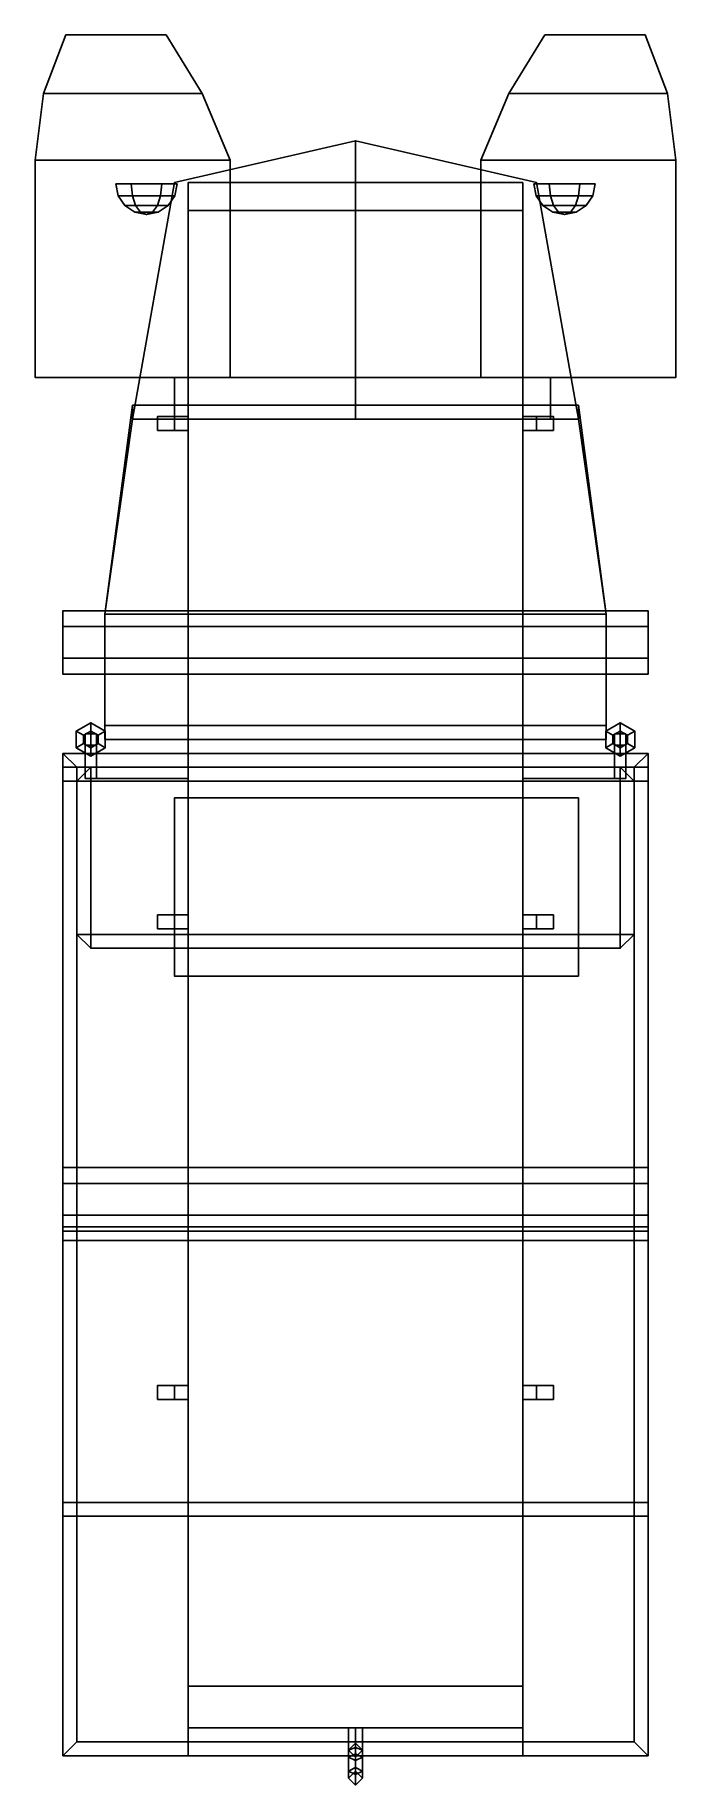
# Model space of a CAD drawing. Extents: x -1.15 to 1.15, y -3.31 to 2.97.
import ezdxf

# ---------------------------------------------------------------- set-up
doc = ezdxf.new("R2010")
doc.units = 0
doc.layers.get('0').update_dxf_attribs({"linetype": 'CONTINUOUS'})
for name, color, linetype in [('BOARD1', 1, 'CONTINUOUS'), ('FUEL_TANK', 2, 'CONTINUOUS'), ('HEADLIGHT', 2, 'CONTINUOUS')]:
    doc.layers.add(name, color=color, linetype=linetype)

msp = doc.modelspace()

# ---------------------------------------------------------------- linework, layer by layer
for points in [[(-0.68, 2.97, 0.92), (-0.55, 2.76, 1.11), (-1.12, 2.76, 1.11), (-1.04, 2.97, 0.92)], [(-1.04, 2.97, 0.92), (-1.12, 2.76, 1.11), (-0.55, 2.76, 1.11), (-0.68, 2.97, 0.92)], [(1.04, 2.97, 0.92), (1.12, 2.76, 1.11), (0.55, 2.76, 1.11), (0.68, 2.97, 0.92)], [(0.68, 2.97, 0.92), (0.55, 2.76, 1.11), (1.12, 2.76, 1.11), (1.04, 2.97, 0.92)], [(-1.12, 2.76, 1.11), (-1.15, 2.52, 1.15), (-0.45, 2.52, 1.15), (-0.55, 2.76, 1.11)], [(-0.55, 2.76, 1.11), (-0.45, 2.52, 1.15), (-1.15, 2.52, 1.15), (-1.12, 2.76, 1.11)], [(0.55, 2.76, 1.11), (0.45, 2.52, 1.15), (1.15, 2.52, 1.15), (1.12, 2.76, 1.11)], [(1.12, 2.76, 1.11), (1.15, 2.52, 1.15), (0.45, 2.52, 1.15), (0.55, 2.76, 1.11)], [(0, 2.59, 1.08), (0, 1.59, 1.08), (-0.8, 1.59, 1.08), (-0.65, 2.44, 1.08)], [(-0.8, 1.59, 1.98), (0, 1.59, 1.98), (0, 2.59, 1.93), (-0.65, 2.44, 1.93)], [(-0.65, 2.44, 1.93), (0, 2.59, 1.93), (0, 2.59, 1.08), (-0.65, 2.44, 1.08)], [(0, 1.59, 1.98), (0.8, 1.59, 1.98), (0.65, 2.44, 1.93), (0, 2.59, 1.93)], [(0, 2.59, 1.93), (0.65, 2.44, 1.93), (0.65, 2.44, 1.08), (0, 2.59, 1.08)], [(0.65, 2.44, 1.08), (0.8, 1.59, 1.08), (0, 1.59, 1.08), (0, 2.59, 1.08)], [(-1.15, 2.52, 1.15), (-1.15, 1.74, 1.15), (-0.45, 1.74, 1.15), (-0.45, 2.52, 1.15)], [(-0.45, 2.52, 1.15), (-0.45, 1.74, 1.15), (-1.15, 1.74, 1.15), (-1.15, 2.52, 1.15)], [(0.45, 2.52, 1.15), (0.45, 1.74, 1.15), (1.15, 1.74, 1.15), (1.15, 2.52, 1.15)], [(1.15, 2.52, 1.15), (1.15, 1.74, 1.15), (0.45, 1.74, 1.15), (0.45, 2.52, 1.15)], [(-0.65, 2.44, 1.08), (-0.8, 1.59, 1.08), (-0.8, 1.59, 1.98), (-0.65, 2.44, 1.93)], [(-0.6, 2.34, 0.38), (-0.6, -2.96, 0.38), (-0.6, -3.11, 0.58), (-0.6, 2.44, 0.58)], [(0.6, 2.44, 0.58), (0.6, 2.34, 0.38), (-0.6, 2.34, 0.38), (-0.6, 2.44, 0.58)], [(0.6, 2.44, 1.08), (0.6, 2.44, 0.58), (-0.6, 2.44, 0.58), (-0.6, 2.44, 1.08)], [(-0.6, 2.44, 0.58), (-0.6, -3.11, 0.58), (-0.6, -3.11, 1.08), (-0.6, 2.44, 1.08)], [(0.6, -3.11, 0.58), (0.6, -2.96, 0.38), (0.6, 2.34, 0.38), (0.6, 2.44, 0.58)], [(0.6, -3.11, 1.08), (0.6, -3.11, 0.58), (0.6, 2.44, 0.58), (0.6, 2.44, 1.08)], [(0.65, 2.44, 1.93), (0.8, 1.59, 1.98), (0.8, 1.59, 1.08), (0.65, 2.44, 1.08)], [(0.6, 2.34, 0.38), (0.6, -2.96, 0.38), (-0.6, -2.96, 0.38), (-0.6, 2.34, 0.38)], [(0.7, 1.74, 2.48), (0.7, 1.59, 2.48), (-0.65, 1.59, 2.48), (-0.65, 1.74, 2.48)], [(-0.65, 1.64, 2.58), (0.7, 1.64, 2.58), (0.7, 1.74, 2.48), (-0.65, 1.74, 2.48)], [(-0.65, 1.74, 2.48), (-0.65, 1.59, 2.48), (-0.65, 1.59, 2.58), (-0.65, 1.64, 2.58)], [(0.7, 1.64, 2.58), (0.7, 1.59, 2.58), (0.7, 1.59, 2.48), (0.7, 1.74, 2.48)], [(-0.8, 1.64, 2.58), (-0.9, 0.89, 2.58), (-0.9, 0.89, 2.73), (-0.8, 1.59, 2.68)], [(-0.8, 1.59, 2.68), (0.8, 1.59, 2.68), (0.8, 1.64, 2.58), (-0.8, 1.64, 2.58)], [(0.8, 1.59, 2.68), (0.9, 0.89, 2.73), (0.9, 0.89, 2.58), (0.8, 1.64, 2.58)], [(0.8, 1.59, 1.08), (0.9, 0.89, 1.08), (-0.9, 0.89, 1.08), (-0.8, 1.59, 1.08)], [(-0.8, 1.59, 1.08), (-0.9, 0.89, 1.08), (-0.9, 0.89, 2.58), (-0.8, 1.59, 2.58)], [(-0.9, 0.89, 2.73), (0.9, 0.89, 2.73), (0.8, 1.59, 2.68), (-0.8, 1.59, 2.68)], [(-0.8, 1.59, 2.58), (0.8, 1.59, 2.58), (0.8, 1.59, 1.08), (-0.8, 1.59, 1.08)], [(-0.6, 1.6, 0.77), (-0.6, 1.6, 0.5), (-0.65, 1.6, 0.5), (-0.71, 1.6, 0.77)], [(-0.71, 1.6, 0.77), (-0.65, 1.6, 0.5), (-0.65, 1.55, 0.5), (-0.71, 1.55, 0.77)], [(-0.65, 1.55, 0.5), (-0.65, 1.6, 0.5), (-0.6, 1.6, 0.5), (-0.6, 1.55, 0.5)], [(0.71, 1.6, 0.77), (0.65, 1.6, 0.5), (0.6, 1.6, 0.5), (0.6, 1.6, 0.77)], [(0.65, 1.6, 0.5), (0.65, 1.55, 0.5), (0.6, 1.55, 0.5), (0.6, 1.6, 0.5)], [(0.71, 1.55, 0.77), (0.65, 1.55, 0.5), (0.65, 1.6, 0.5), (0.71, 1.6, 0.77)], [(0.8, 1.59, 2.58), (0.9, 0.89, 2.58), (0.9, 0.89, 1.08), (0.8, 1.59, 1.08)], [(-0.71, 1.55, 0.77), (-0.65, 1.55, 0.5), (-0.6, 1.55, 0.5), (-0.6, 1.55, 0.77)], [(0.6, 1.55, 0.77), (0.6, 1.55, 0.5), (0.65, 1.55, 0.5), (0.71, 1.55, 0.77)], [(-1.05, 0.7314, 0.9741), (-1.05, 0.8454, 0.9741), (-1.05, 0.9024, 0.8754), (-1.05, 0.6744, 0.8754)], [(1.05, 0.8454, 0.9741), (1.05, 0.9024, 0.8754), (-1.05, 0.9024, 0.8754), (-1.05, 0.8454, 0.9741)], [(1.05, 0.9024, 0.8754), (1.05, 0.8454, 0.7766), (-1.05, 0.8454, 0.7766), (-1.05, 0.9024, 0.8754)], [(-1.05, 0.6744, 0.8754), (-1.05, 0.9024, 0.8754), (-1.05, 0.8454, 0.7766), (-1.05, 0.7314, 0.7766)], [(-0.9, 0.89, 1.08), (-0.9, 0.44, 1.08), (-0.9, 0.44, 2.58), (-0.9, 0.89, 2.58)], [(0.9, 0.89, 1.08), (0.9, 0.44, 1.08), (-0.9, 0.44, 1.08), (-0.9, 0.89, 1.08)], [(-0.9, 0.89, 2.58), (-0.9, 0.44, 2.58), (-0.9, 0.49, 2.68), (-0.9, 0.89, 2.73)], [(-0.9, 0.49, 2.68), (0.9, 0.49, 2.68), (0.9, 0.89, 2.73), (-0.9, 0.89, 2.73)], [(0.9, 0.89, 2.58), (0.9, 0.44, 2.58), (0.9, 0.44, 1.08), (0.9, 0.89, 1.08)], [(0.9, 0.89, 2.73), (0.9, 0.49, 2.68), (0.9, 0.44, 2.58), (0.9, 0.89, 2.58)], [(1.05, 0.6744, 0.8754), (1.05, 0.9024, 0.8754), (1.05, 0.8454, 0.9741), (1.05, 0.7314, 0.9741)], [(1.05, 0.7314, 0.7766), (1.05, 0.8454, 0.7766), (1.05, 0.9024, 0.8754), (1.05, 0.6744, 0.8754)], [(1.05, 0.8454, 0.7766), (1.05, 0.7314, 0.7766), (-1.05, 0.7314, 0.7766), (-1.05, 0.8454, 0.7766)], [(1.05, 0.7314, 0.9741), (1.05, 0.8454, 0.9741), (-1.05, 0.8454, 0.9741), (-1.05, 0.7314, 0.9741)], [(1.05, 0.6744, 0.8754), (1.05, 0.7314, 0.9741), (-1.05, 0.7314, 0.9741), (-1.05, 0.6744, 0.8754)], [(1.05, 0.7314, 0.7766), (1.05, 0.6744, 0.8754), (-1.05, 0.6744, 0.8754), (-1.05, 0.7314, 0.7766)], [(-0.95, 0.5, 1.69), (-1.002, 0.47, 1.69), (-0.976, 0.455, 1.74), (-0.95, 0.47, 1.74)], [(-1.002, 0.47, 1.69), (-0.95, 0.5, 1.69), (-0.95, 0.5, 1.33), (-1.002, 0.47, 1.33)], [(-0.95, 0.47, 1.31), (-0.976, 0.455, 1.31), (-1.002, 0.47, 1.33), (-0.95, 0.5, 1.33)], [(-1.002, 0.47, 1.69), (-1.002, 0.41, 1.69), (-0.976, 0.425, 1.74), (-0.976, 0.455, 1.74)], [(-1.002, 0.41, 1.69), (-1.002, 0.47, 1.69), (-1.002, 0.47, 1.33), (-1.002, 0.41, 1.33)], [(-0.976, 0.455, 1.31), (-0.976, 0.425, 1.31), (-1.002, 0.41, 1.33), (-1.002, 0.47, 1.33)], [(-0.976, 0.455, 1.74), (-0.976, 0.425, 1.74), (-0.95, 0.41, 1.74), (-0.95, 0.47, 1.74)], [(-0.976, 0.455, 1.74), (-0.976, 0.425, 1.74), (-0.95, 0.41, 1.74), (-0.95, 0.47, 1.74)], [(-0.93, 0.46, 1.31), (-0.93, 0.46, 1.17), (-0.97, 0.46, 1.17), (-0.97, 0.46, 1.31)], [(-0.97, 0.46, 1.17), (-0.97, 0.42, 1.19), (-0.97, 0.42, 1.31), (-0.97, 0.46, 1.31)], [(-0.97, 0.3, 1.11), (-0.97, 0.3, 1.14), (-0.97, 0.42, 1.19), (-0.97, 0.46, 1.17)], [(-0.93, 0.46, 1.17), (-0.93, 0.3, 1.11), (-0.97, 0.3, 1.11), (-0.97, 0.46, 1.17)], [(-0.898, 0.47, 1.69), (-0.95, 0.5, 1.69), (-0.95, 0.47, 1.74), (-0.924, 0.455, 1.74)], [(-0.95, 0.5, 1.69), (-0.898, 0.47, 1.69), (-0.898, 0.47, 1.33), (-0.95, 0.5, 1.33)], [(-0.924, 0.455, 1.31), (-0.95, 0.47, 1.31), (-0.95, 0.5, 1.33), (-0.898, 0.47, 1.33)], [(-0.95, 0.47, 1.74), (-0.95, 0.41, 1.74), (-0.924, 0.425, 1.74), (-0.924, 0.455, 1.74)], [(-0.95, 0.47, 1.74), (-0.95, 0.41, 1.74), (-0.924, 0.425, 1.74), (-0.924, 0.455, 1.74)], [(-0.93, 0.42, 1.31), (-0.93, 0.42, 1.19), (-0.93, 0.46, 1.17), (-0.93, 0.46, 1.31)], [(-0.93, 0.42, 1.19), (-0.93, 0.3, 1.14), (-0.93, 0.3, 1.11), (-0.93, 0.46, 1.17)], [(-0.898, 0.41, 1.69), (-0.898, 0.47, 1.69), (-0.924, 0.455, 1.74), (-0.924, 0.425, 1.74)], [(-0.924, 0.425, 1.31), (-0.924, 0.455, 1.31), (-0.898, 0.47, 1.33), (-0.898, 0.41, 1.33)], [(-0.9, 0.44, 2.58), (0.9, 0.44, 2.58), (0.9, 0.49, 2.68), (-0.9, 0.49, 2.68)], [(-0.9, 0.44, 1.08), (0.9, 0.44, 1.08), (0.9, 0.44, 2.58), (-0.9, 0.44, 2.58)], [(-0.898, 0.47, 1.69), (-0.898, 0.41, 1.69), (-0.898, 0.41, 1.33), (-0.898, 0.47, 1.33)], [(-0.6, 0.44, 1.08), (-0.6, -3.11, 1.08), (-0.6, -3.21, 1.28), (-0.6, 0.44, 1.28)], [(0.6, 0.44, 1.28), (0.6, 0.44, 1.08), (-0.6, 0.44, 1.08), (-0.6, 0.44, 1.28)], [(0.6, -3.21, 1.28), (0.6, -3.11, 1.08), (0.6, 0.44, 1.08), (0.6, 0.44, 1.28)], [(0.898, 0.47, 1.69), (0.95, 0.5, 1.69), (0.95, 0.5, 1.33), (0.898, 0.47, 1.33)], [(0.95, 0.5, 1.69), (0.898, 0.47, 1.69), (0.924, 0.455, 1.74), (0.95, 0.47, 1.74)], [(0.95, 0.47, 1.31), (0.924, 0.455, 1.31), (0.898, 0.47, 1.33), (0.95, 0.5, 1.33)], [(0.898, 0.41, 1.69), (0.898, 0.47, 1.69), (0.898, 0.47, 1.33), (0.898, 0.41, 1.33)], [(0.898, 0.47, 1.69), (0.898, 0.41, 1.69), (0.924, 0.425, 1.74), (0.924, 0.455, 1.74)], [(0.924, 0.455, 1.31), (0.924, 0.425, 1.31), (0.898, 0.41, 1.33), (0.898, 0.47, 1.33)], [(0.924, 0.455, 1.74), (0.924, 0.425, 1.74), (0.95, 0.41, 1.74), (0.95, 0.47, 1.74)], [(0.924, 0.455, 1.74), (0.924, 0.425, 1.74), (0.95, 0.41, 1.74), (0.95, 0.47, 1.74)], [(0.97, 0.46, 1.31), (0.97, 0.46, 1.17), (0.93, 0.46, 1.17), (0.93, 0.46, 1.31)], [(0.93, 0.46, 1.17), (0.93, 0.42, 1.19), (0.93, 0.42, 1.31), (0.93, 0.46, 1.31)], [(0.97, 0.46, 1.17), (0.97, 0.3, 1.11), (0.93, 0.3, 1.11), (0.93, 0.46, 1.17)], [(0.93, 0.3, 1.11), (0.93, 0.3, 1.14), (0.93, 0.42, 1.19), (0.93, 0.46, 1.17)], [(0.95, 0.5, 1.69), (1.002, 0.47, 1.69), (1.002, 0.47, 1.33), (0.95, 0.5, 1.33)], [(1.002, 0.47, 1.69), (0.95, 0.5, 1.69), (0.95, 0.47, 1.74), (0.976, 0.455, 1.74)], [(0.976, 0.455, 1.31), (0.95, 0.47, 1.31), (0.95, 0.5, 1.33), (1.002, 0.47, 1.33)], [(0.95, 0.47, 1.74), (0.95, 0.41, 1.74), (0.976, 0.425, 1.74), (0.976, 0.455, 1.74)], [(0.95, 0.47, 1.74), (0.95, 0.41, 1.74), (0.976, 0.425, 1.74), (0.976, 0.455, 1.74)], [(0.97, 0.42, 1.31), (0.97, 0.42, 1.19), (0.97, 0.46, 1.17), (0.97, 0.46, 1.31)], [(0.97, 0.42, 1.19), (0.97, 0.3, 1.14), (0.97, 0.3, 1.11), (0.97, 0.46, 1.17)], [(1.002, 0.41, 1.69), (1.002, 0.47, 1.69), (0.976, 0.455, 1.74), (0.976, 0.425, 1.74)], [(0.976, 0.425, 1.31), (0.976, 0.455, 1.31), (1.002, 0.47, 1.33), (1.002, 0.41, 1.33)], [(1.002, 0.47, 1.69), (1.002, 0.41, 1.69), (1.002, 0.41, 1.33), (1.002, 0.47, 1.33)], [(-1.05, 0.39, 1.28), (-1.05, -3.21, 1.28), (1.05, -3.21, 1.28), (1.05, 0.39, 1.28)], [(-1.05, -3.21, 1.28), (-1.05, 0.39, 1.28), (1.05, 0.39, 1.28), (1.05, -3.21, 1.28)], [(-1.002, 0.41, 1.69), (-0.95, 0.38, 1.69), (-0.95, 0.41, 1.74), (-0.976, 0.425, 1.74)], [(-0.976, 0.425, 1.31), (-0.95, 0.41, 1.31), (-0.95, 0.38, 1.33), (-1.002, 0.41, 1.33)], [(-0.95, 0.38, 1.69), (-1.002, 0.41, 1.69), (-1.002, 0.41, 1.33), (-0.95, 0.38, 1.33)], [(-0.97, 0.42, 1.31), (-0.97, 0.42, 1.19), (-0.93, 0.42, 1.19), (-0.93, 0.42, 1.31)], [(-0.97, 0.42, 1.19), (-0.97, 0.3, 1.14), (-0.93, 0.3, 1.14), (-0.93, 0.42, 1.19)], [(-0.95, 0.38, 1.69), (-0.898, 0.41, 1.69), (-0.924, 0.425, 1.74), (-0.95, 0.41, 1.74)], [(-0.95, 0.41, 1.31), (-0.924, 0.425, 1.31), (-0.898, 0.41, 1.33), (-0.95, 0.38, 1.33)], [(-0.898, 0.41, 1.69), (-0.95, 0.38, 1.69), (-0.95, 0.38, 1.33), (-0.898, 0.41, 1.33)], [(0.898, 0.41, 1.69), (0.95, 0.38, 1.69), (0.95, 0.41, 1.74), (0.924, 0.425, 1.74)], [(0.924, 0.425, 1.31), (0.95, 0.41, 1.31), (0.95, 0.38, 1.33), (0.898, 0.41, 1.33)], [(0.95, 0.38, 1.69), (0.898, 0.41, 1.69), (0.898, 0.41, 1.33), (0.95, 0.38, 1.33)], [(0.93, 0.42, 1.31), (0.93, 0.42, 1.19), (0.97, 0.42, 1.19), (0.97, 0.42, 1.31)], [(0.93, 0.42, 1.19), (0.93, 0.3, 1.14), (0.97, 0.3, 1.14), (0.97, 0.42, 1.19)], [(0.95, 0.38, 1.69), (1.002, 0.41, 1.69), (0.976, 0.425, 1.74), (0.95, 0.41, 1.74)], [(0.95, 0.41, 1.31), (0.976, 0.425, 1.31), (1.002, 0.41, 1.33), (0.95, 0.38, 1.33)], [(1.002, 0.41, 1.69), (0.95, 0.38, 1.69), (0.95, 0.38, 1.33), (1.002, 0.41, 1.33)], [(-0.6, 0.34, 1.08), (-0.6, 0.29, 1.08), (-1.05, 0.29, 1.28), (-1.05, 0.34, 1.28)], [(1.05, 0.34, 1.28), (0.6, 0.34, 1.08), (-0.6, 0.34, 1.08), (-1.05, 0.34, 1.28)], [(-0.97, 0.34, 1.125), (-0.97, 0.34, 1.155), (-0.6, 0.34, 1.155), (-0.6, 0.34, 1.125)], [(-0.6, 0.3, 1.11), (-0.97, 0.3, 1.11), (-0.97, 0.34, 1.125), (-0.6, 0.34, 1.125)], [(-0.6, 0.34, 1.155), (-0.93, 0.34, 1.155), (-0.93, 0.3, 1.14), (-0.6, 0.3, 1.14)], [(0.6, 0.34, 1.125), (0.6, 0.34, 1.155), (0.97, 0.34, 1.155), (0.97, 0.34, 1.125)], [(0.97, 0.3, 1.11), (0.6, 0.3, 1.11), (0.6, 0.34, 1.125), (0.97, 0.34, 1.125)], [(0.93, 0.34, 1.155), (0.6, 0.34, 1.155), (0.6, 0.3, 1.14), (0.93, 0.3, 1.14)], [(1.05, 0.29, 1.28), (0.6, 0.29, 1.08), (0.6, 0.34, 1.08), (1.05, 0.34, 1.28)], [(-1.05, 0.29, 1.28), (-0.6, 0.29, 1.08), (0.6, 0.29, 1.08), (1.05, 0.29, 1.28)], [(-0.6, 0.3, 1.14), (-0.97, 0.3, 1.14), (-0.97, 0.3, 1.11), (-0.6, 0.3, 1.11)], [(0.97, 0.3, 1.14), (0.6, 0.3, 1.14), (0.6, 0.3, 1.11), (0.97, 0.3, 1.11)], [(0.8, 0.23, 1.28), (0.8, 0.23, 1.08), (-0.65, 0.23, 1.08), (-0.65, 0.23, 1.28)], [(-0.65, 0.23, 1.08), (-0.65, -0.41, 1.08), (-0.65, -0.41, 1.28), (-0.65, 0.23, 1.28)], [(0.8, 0.23, 1.08), (0.8, -0.41, 1.08), (-0.65, -0.41, 1.08), (-0.65, 0.23, 1.08)], [(0.8, -0.41, 1.28), (0.8, -0.41, 1.08), (0.8, 0.23, 1.08), (0.8, 0.23, 1.28)], [(-0.71, -0.19, 0.77), (-0.65, -0.19, 0.5), (-0.65, -0.24, 0.5), (-0.71, -0.24, 0.77)], [(-0.6, -0.19, 0.77), (-0.6, -0.19, 0.5), (-0.65, -0.19, 0.5), (-0.71, -0.19, 0.77)], [(-0.71, -0.24, 0.77), (-0.65, -0.24, 0.5), (-0.6, -0.24, 0.5), (-0.6, -0.24, 0.77)], [(-0.65, -0.24, 0.5), (-0.65, -0.19, 0.5), (-0.6, -0.19, 0.5), (-0.6, -0.24, 0.5)], [(0.71, -0.19, 0.77), (0.65, -0.19, 0.5), (0.6, -0.19, 0.5), (0.6, -0.19, 0.77)], [(0.65, -0.19, 0.5), (0.65, -0.24, 0.5), (0.6, -0.24, 0.5), (0.6, -0.19, 0.5)], [(0.6, -0.24, 0.77), (0.6, -0.24, 0.5), (0.65, -0.24, 0.5), (0.71, -0.24, 0.77)], [(0.71, -0.24, 0.77), (0.65, -0.24, 0.5), (0.65, -0.19, 0.5), (0.71, -0.19, 0.77)], [(-0.65, -0.41, 1.28), (-0.65, -0.41, 1.08), (0.8, -0.41, 1.08), (0.8, -0.41, 1.28)], [(-1.05, -1.2686, 0.9741), (-1.05, -1.1546, 0.9741), (-1.05, -1.0976, 0.8754), (-1.05, -1.3256, 0.8754)], [(1.05, -1.1546, 0.9741), (1.05, -1.0976, 0.8754), (-1.05, -1.0976, 0.8754), (-1.05, -1.1546, 0.9741)], [(1.05, -1.0976, 0.8754), (1.05, -1.1546, 0.7766), (-1.05, -1.1546, 0.7766), (-1.05, -1.0976, 0.8754)], [(-1.05, -1.3256, 0.8754), (-1.05, -1.0976, 0.8754), (-1.05, -1.1546, 0.7766), (-1.05, -1.2686, 0.7766)], [(1.05, -1.3256, 0.8754), (1.05, -1.0976, 0.8754), (1.05, -1.1546, 0.9741), (1.05, -1.2686, 0.9741)], [(1.05, -1.2686, 0.7766), (1.05, -1.1546, 0.7766), (1.05, -1.0976, 0.8754), (1.05, -1.3256, 0.8754)], [(1.05, -1.1546, 0.7766), (1.05, -1.2686, 0.7766), (-1.05, -1.2686, 0.7766), (-1.05, -1.1546, 0.7766)], [(1.05, -1.2686, 0.9741), (1.05, -1.1546, 0.9741), (-1.05, -1.1546, 0.9741), (-1.05, -1.2686, 0.9741)], [(1.05, -1.3256, 0.8754), (1.05, -1.2686, 0.9741), (-1.05, -1.2686, 0.9741), (-1.05, -1.3256, 0.8754)], [(1.05, -1.2686, 0.7766), (1.05, -1.3256, 0.8754), (-1.05, -1.3256, 0.8754), (-1.05, -1.2686, 0.7766)], [(1.05, -1.31, 1.28), (0.6, -1.31, 1.08), (-0.6, -1.31, 1.08), (-1.05, -1.31, 1.28)], [(-0.6, -1.31, 1.08), (-0.6, -1.36, 1.08), (-1.05, -1.36, 1.28), (-1.05, -1.31, 1.28)], [(1.05, -1.36, 1.28), (0.6, -1.36, 1.08), (0.6, -1.31, 1.08), (1.05, -1.31, 1.28)], [(-1.05, -1.36, 1.28), (-0.6, -1.36, 1.08), (0.6, -1.36, 1.08), (1.05, -1.36, 1.28)], [(-0.6, -1.88, 0.77), (-0.6, -1.88, 0.5), (-0.65, -1.88, 0.5), (-0.71, -1.88, 0.77)], [(-0.71, -1.88, 0.77), (-0.65, -1.88, 0.5), (-0.65, -1.93, 0.5), (-0.71, -1.93, 0.77)], [(-0.65, -1.93, 0.5), (-0.65, -1.88, 0.5), (-0.6, -1.88, 0.5), (-0.6, -1.93, 0.5)], [(0.71, -1.88, 0.77), (0.65, -1.88, 0.5), (0.6, -1.88, 0.5), (0.6, -1.88, 0.77)], [(0.65, -1.88, 0.5), (0.65, -1.93, 0.5), (0.6, -1.93, 0.5), (0.6, -1.88, 0.5)], [(0.71, -1.93, 0.77), (0.65, -1.93, 0.5), (0.65, -1.88, 0.5), (0.71, -1.88, 0.77)], [(-0.71, -1.93, 0.77), (-0.65, -1.93, 0.5), (-0.6, -1.93, 0.5), (-0.6, -1.93, 0.77)], [(0.6, -1.93, 0.77), (0.6, -1.93, 0.5), (0.65, -1.93, 0.5), (0.71, -1.93, 0.77)], [(-0.6, -2.3, 1.08), (-0.6, -2.35, 1.08), (-1.05, -2.35, 1.28), (-1.05, -2.3, 1.28)], [(1.05, -2.3, 1.28), (0.6, -2.3, 1.08), (-0.6, -2.3, 1.08), (-1.05, -2.3, 1.28)], [(1.05, -2.35, 1.28), (0.6, -2.35, 1.08), (0.6, -2.3, 1.08), (1.05, -2.3, 1.28)], [(-1.05, -2.35, 1.28), (-0.6, -2.35, 1.08), (0.6, -2.35, 1.08), (1.05, -2.35, 1.28)], [(-0.6, -3.11, 0.58), (-0.6, -2.96, 0.38), (0.6, -2.96, 0.38), (0.6, -3.11, 0.58)], [(-0.6, -3.11, 1.08), (-0.6, -3.11, 0.58), (0.6, -3.11, 0.58), (0.6, -3.11, 1.08)], [(-0.6, -3.21, 1.28), (-0.6, -3.11, 1.08), (0.6, -3.11, 1.08), (0.6, -3.21, 1.28)], [(0, -3.11, 0.685), (-0.025, -3.11, 0.66), (-0.025, -3.19, 0.66), (0, -3.18, 0.685)], [(-0.025, -3.11, 0.66), (0, -3.11, 0.635), (0, -3.18, 0.635), (-0.025, -3.19, 0.66)], [(0.025, -3.11, 0.66), (0, -3.11, 0.685), (0, -3.18, 0.685), (0.025, -3.19, 0.66)], [(0, -3.11, 0.635), (0.025, -3.11, 0.66), (0.025, -3.19, 0.66), (0, -3.18, 0.635)], [(0, -3.2025, 0.595), (-0.025, -3.215, 0.6167), (-0.025, -3.19, 0.66), (0, -3.165, 0.66)], [(0, -3.165, 0.66), (-0.025, -3.19, 0.66), (-0.025, -3.215, 0.7033), (0, -3.2025, 0.725)], [(-0.025, -3.215, 0.6167), (0, -3.2275, 0.6383), (0, -3.215, 0.66), (-0.025, -3.19, 0.66)], [(-0.025, -3.19, 0.66), (0, -3.215, 0.66), (0, -3.2275, 0.6817), (-0.025, -3.215, 0.7033)], [(0, -3.2775, 0.595), (-0.025, -3.265, 0.6167), (-0.025, -3.215, 0.6167), (0, -3.2025, 0.595)], [(0, -3.2025, 0.725), (-0.025, -3.215, 0.7033), (-0.025, -3.265, 0.7033), (0, -3.2775, 0.725)], [(0.025, -3.215, 0.6167), (0, -3.2025, 0.595), (0, -3.165, 0.66), (0.025, -3.19, 0.66)], [(0.025, -3.19, 0.66), (0, -3.165, 0.66), (0, -3.2025, 0.725), (0.025, -3.215, 0.7033)], [(0, -3.2275, 0.6383), (0.025, -3.215, 0.6167), (0.025, -3.19, 0.66), (0, -3.215, 0.66)], [(0, -3.215, 0.66), (0.025, -3.19, 0.66), (0.025, -3.215, 0.7033), (0, -3.2275, 0.6817)], [(0.025, -3.265, 0.6167), (0, -3.2775, 0.595), (0, -3.2025, 0.595), (0.025, -3.215, 0.6167)], [(0.025, -3.215, 0.7033), (0, -3.2025, 0.725), (0, -3.2775, 0.725), (0.025, -3.265, 0.7033)], [(-0.025, -3.265, 0.6167), (0, -3.2525, 0.6383), (0, -3.2275, 0.6383), (-0.025, -3.215, 0.6167)], [(-0.025, -3.215, 0.7033), (0, -3.2275, 0.6817), (0, -3.2525, 0.6817), (-0.025, -3.265, 0.7033)], [(-0.025, -3.29, 0.66), (0, -3.265, 0.66), (0, -3.2525, 0.6383), (-0.025, -3.265, 0.6167)], [(-0.025, -3.265, 0.7033), (0, -3.2525, 0.6817), (0, -3.265, 0.66), (-0.025, -3.29, 0.66)], [(0, -3.315, 0.66), (-0.025, -3.29, 0.66), (-0.025, -3.265, 0.6167), (0, -3.2775, 0.595)], [(0, -3.2775, 0.725), (-0.025, -3.265, 0.7033), (-0.025, -3.29, 0.66), (0, -3.315, 0.66)], [(0, -3.2525, 0.6383), (0.025, -3.265, 0.6167), (0.025, -3.215, 0.6167), (0, -3.2275, 0.6383)], [(0, -3.2275, 0.6817), (0.025, -3.215, 0.7033), (0.025, -3.265, 0.7033), (0, -3.2525, 0.6817)], [(0, -3.265, 0.66), (0.025, -3.29, 0.66), (0.025, -3.265, 0.6167), (0, -3.2525, 0.6383)], [(0, -3.2525, 0.6817), (0.025, -3.265, 0.7033), (0.025, -3.29, 0.66), (0, -3.265, 0.66)], [(0.025, -3.29, 0.66), (0, -3.315, 0.66), (0, -3.2775, 0.595), (0.025, -3.265, 0.6167)], [(0.025, -3.265, 0.7033), (0, -3.2775, 0.725), (0, -3.315, 0.66), (0.025, -3.29, 0.66)]]:
    msp.add_3dface(points)
at = {"color": 0}
msp.add_3dface([(0.8, 1.64, 2.58), (0.8, 1.59, 2.58), (-0.8, 1.59, 2.58), (-0.8, 1.64, 2.58)], dxfattribs=at)
at = {"layer": 'BOARD1'}
for points in [[(-1.05, 0.39, 1.98), (-1.05, 0.39, 1.28), (-1.05, -3.21, 1.28), (-1.05, -3.21, 1.98)], [(-1, -3.16, 1.98), (-1, 0.34, 1.98), (-1.05, 0.39, 1.98), (-1.05, -3.21, 1.98)], [(1.05, 0.39, 1.98), (1.05, 0.39, 1.28), (-1.05, 0.39, 1.28), (-1.05, 0.39, 1.98)], [(-1, 0.34, 1.98), (1, 0.34, 1.98), (1.05, 0.39, 1.98), (-1.05, 0.39, 1.98)], [(1, 0.34, 1.98), (1, -3.16, 1.98), (1.05, -3.21, 1.98), (1.05, 0.39, 1.98)], [(1.05, -3.21, 1.98), (1.05, -3.21, 1.28), (1.05, 0.39, 1.28), (1.05, 0.39, 1.98)], [(-1, -3.16, 1.28), (-1, 0.34, 1.28), (-1, 0.34, 1.98), (-1, -3.16, 1.98)], [(-1, 0.34, 1.28), (1, 0.34, 1.28), (1, 0.34, 1.98), (-1, 0.34, 1.98)], [(1, 0.34, 1.28), (1, -3.16, 1.28), (1, -3.16, 1.98), (1, 0.34, 1.98)], [(1, -3.16, 1.98), (-1, -3.16, 1.98), (-1.05, -3.21, 1.98), (1.05, -3.21, 1.98)], [(1, -3.16, 1.28), (-1, -3.16, 1.28), (-1, -3.16, 1.98), (1, -3.16, 1.98)], [(-1.05, -3.21, 1.98), (-1.05, -3.21, 1.28), (1.05, -3.21, 1.28), (1.05, -3.21, 1.98)]]:
    msp.add_3dface(points, dxfattribs=at)
at = {"layer": 'FUEL_TANK'}
for points in [[(-0.95, 0.34, 1.28), (-1, 0.29, 1.28), (-1, 0.29, 2.23), (-0.95, 0.34, 2.23)], [(-0.95, 0.34, 2.23), (-1, 0.29, 2.23), (-0.95, 0.29, 2.28)], [(0.95, 0.34, 2.23), (0.95, 0.34, 1.28), (-0.95, 0.34, 1.28), (-0.95, 0.34, 2.23)], [(0.95, 0.29, 2.28), (0.95, 0.34, 2.23), (-0.95, 0.34, 2.23), (-0.95, 0.29, 2.28)], [(1, 0.29, 2.23), (1, 0.29, 1.28), (0.95, 0.34, 1.28), (0.95, 0.34, 2.23)], [(0.95, 0.29, 2.28), (1, 0.29, 2.23), (0.95, 0.34, 2.23), (0.95, 0.29, 2.28)], [(-1, 0.29, 1.28), (-1, -0.26, 1.28), (-1, -0.26, 2.23), (-1, 0.29, 2.23)], [(-1, 0.29, 2.23), (-1, -0.26, 2.23), (-0.95, -0.26, 2.28), (-0.95, 0.29, 2.28)], [(-0.95, 0.29, 2.28), (-0.95, -0.26, 2.28), (0.95, -0.26, 2.28), (0.95, 0.29, 2.28)], [(-0.95, 0.29, 2.28), (-0.95, 0.29, 2.28), (0.95, 0.29, 2.28)], [(0.95, -0.26, 2.28), (1, -0.26, 2.23), (1, 0.29, 2.23), (0.95, 0.29, 2.28)], [(1, -0.26, 2.23), (1, -0.26, 1.28), (1, 0.29, 1.28), (1, 0.29, 2.23)], [(-1, -0.26, 1.28), (-0.95, -0.31, 1.28), (-0.95, -0.31, 2.23), (-1, -0.26, 2.23)], [(-1, -0.26, 2.23), (-0.95, -0.31, 2.23), (-0.95, -0.26, 2.28)], [(-0.95, -0.26, 2.28), (-0.95, -0.31, 2.23), (0.95, -0.31, 2.23), (0.95, -0.26, 2.28)], [(-0.95, -0.26, 2.28), (-0.95, -0.26, 2.28), (0.95, -0.26, 2.28)], [(-0.95, -0.31, 2.23), (-0.95, -0.31, 1.28), (0.95, -0.31, 1.28), (0.95, -0.31, 2.23)], [(0.95, -0.31, 2.23), (0.95, -0.31, 1.28), (1, -0.26, 1.28), (1, -0.26, 2.23)], [(0.95, -0.26, 2.28), (0.95, -0.31, 2.23), (1, -0.26, 2.23), (0.95, -0.26, 2.28)]]:
    msp.add_3dface(points, dxfattribs=at)
at = {"layer": 'HEADLIGHT'}
for points in [[(-0.8516, 2.3929, 1.25), (-0.86, 2.435, 1.25), (-0.805, 2.435, 1.1547), (-0.8008, 2.3929, 1.162)], [(-0.64, 2.435, 1.25), (-0.695, 2.435, 1.1547), (-0.805, 2.435, 1.1547), (-0.86, 2.435, 1.25)], [(-0.8008, 2.3929, 1.338), (-0.805, 2.435, 1.3453), (-0.86, 2.435, 1.25), (-0.8516, 2.3929, 1.25)], [(-0.695, 2.435, 1.3453), (-0.64, 2.435, 1.25), (-0.86, 2.435, 1.25), (-0.805, 2.435, 1.3453)], [(-0.8278, 2.3572, 1.25), (-0.8516, 2.3929, 1.25), (-0.8008, 2.3929, 1.162), (-0.7889, 2.3572, 1.1826)], [(-0.7889, 2.3572, 1.3174), (-0.8008, 2.3929, 1.338), (-0.8516, 2.3929, 1.25), (-0.8278, 2.3572, 1.25)], [(-0.8008, 2.3929, 1.162), (-0.805, 2.435, 1.1547), (-0.695, 2.435, 1.1547), (-0.6992, 2.3929, 1.162)], [(-0.6992, 2.3929, 1.338), (-0.695, 2.435, 1.3453), (-0.805, 2.435, 1.3453), (-0.8008, 2.3929, 1.338)], [(-0.7889, 2.3572, 1.1826), (-0.8008, 2.3929, 1.162), (-0.6992, 2.3929, 1.162), (-0.7111, 2.3572, 1.1826)], [(-0.7111, 2.3572, 1.3174), (-0.6992, 2.3929, 1.338), (-0.8008, 2.3929, 1.338), (-0.7889, 2.3572, 1.3174)], [(-0.7111, 2.3572, 1.1826), (-0.6992, 2.3929, 1.162), (-0.6484, 2.3929, 1.25), (-0.6722, 2.3572, 1.25)], [(-0.6722, 2.3572, 1.25), (-0.6484, 2.3929, 1.25), (-0.6992, 2.3929, 1.338), (-0.7111, 2.3572, 1.3174)], [(-0.6992, 2.3929, 1.162), (-0.695, 2.435, 1.1547), (-0.64, 2.435, 1.25), (-0.6484, 2.3929, 1.25)], [(-0.6484, 2.3929, 1.25), (-0.64, 2.435, 1.25), (-0.695, 2.435, 1.3453), (-0.6992, 2.3929, 1.338)], [(0.6484, 2.3929, 1.25), (0.64, 2.435, 1.25), (0.695, 2.435, 1.1547), (0.6992, 2.3929, 1.162)], [(0.6992, 2.3929, 1.338), (0.695, 2.435, 1.3453), (0.64, 2.435, 1.25), (0.6484, 2.3929, 1.25)], [(0.805, 2.435, 1.3453), (0.86, 2.435, 1.25), (0.64, 2.435, 1.25), (0.695, 2.435, 1.3453)], [(0.86, 2.435, 1.25), (0.805, 2.435, 1.1547), (0.695, 2.435, 1.1547), (0.64, 2.435, 1.25)], [(0.6722, 2.3572, 1.25), (0.6484, 2.3929, 1.25), (0.6992, 2.3929, 1.162), (0.7111, 2.3572, 1.1826)], [(0.7111, 2.3572, 1.3174), (0.6992, 2.3929, 1.338), (0.6484, 2.3929, 1.25), (0.6722, 2.3572, 1.25)], [(0.6992, 2.3929, 1.162), (0.695, 2.435, 1.1547), (0.805, 2.435, 1.1547), (0.8008, 2.3929, 1.162)], [(0.8008, 2.3929, 1.338), (0.805, 2.435, 1.3453), (0.695, 2.435, 1.3453), (0.6992, 2.3929, 1.338)], [(0.7111, 2.3572, 1.1826), (0.6992, 2.3929, 1.162), (0.8008, 2.3929, 1.162), (0.7889, 2.3572, 1.1826)], [(0.7889, 2.3572, 1.3174), (0.8008, 2.3929, 1.338), (0.6992, 2.3929, 1.338), (0.7111, 2.3572, 1.3174)], [(0.7889, 2.3572, 1.1826), (0.8008, 2.3929, 1.162), (0.8516, 2.3929, 1.25), (0.8278, 2.3572, 1.25)], [(0.8278, 2.3572, 1.25), (0.8516, 2.3929, 1.25), (0.8008, 2.3929, 1.338), (0.7889, 2.3572, 1.3174)], [(0.8008, 2.3929, 1.162), (0.805, 2.435, 1.1547), (0.86, 2.435, 1.25), (0.8516, 2.3929, 1.25)], [(0.8516, 2.3929, 1.25), (0.86, 2.435, 1.25), (0.805, 2.435, 1.3453), (0.8008, 2.3929, 1.338)], [(-0.771, 2.3334, 1.2865), (-0.7889, 2.3572, 1.3174), (-0.8278, 2.3572, 1.25), (-0.7921, 2.3334, 1.25)], [(-0.7921, 2.3334, 1.25), (-0.8278, 2.3572, 1.25), (-0.7889, 2.3572, 1.1826), (-0.771, 2.3334, 1.2135)], [(-0.75, 2.325, 1.25), (-0.771, 2.3334, 1.2865), (-0.7921, 2.3334, 1.25), (-0.75, 2.325, 1.25)], [(-0.75, 2.325, 1.25), (-0.7921, 2.3334, 1.25), (-0.771, 2.3334, 1.2135), (-0.75, 2.325, 1.25)], [(-0.729, 2.3334, 1.2865), (-0.7111, 2.3572, 1.3174), (-0.7889, 2.3572, 1.3174), (-0.771, 2.3334, 1.2865)], [(-0.771, 2.3334, 1.2135), (-0.7889, 2.3572, 1.1826), (-0.7111, 2.3572, 1.1826), (-0.729, 2.3334, 1.2135)], [(-0.75, 2.325, 1.25), (-0.729, 2.3334, 1.2865), (-0.771, 2.3334, 1.2865), (-0.75, 2.325, 1.25)], [(-0.75, 2.325, 1.25), (-0.771, 2.3334, 1.2135), (-0.729, 2.3334, 1.2135), (-0.75, 2.325, 1.25)], [(-0.75, 2.325, 1.25), (-0.7079, 2.3334, 1.25), (-0.729, 2.3334, 1.2865), (-0.75, 2.325, 1.25)], [(-0.75, 2.325, 1.25), (-0.729, 2.3334, 1.2135), (-0.7079, 2.3334, 1.25), (-0.75, 2.325, 1.25)], [(-0.7079, 2.3334, 1.25), (-0.6722, 2.3572, 1.25), (-0.7111, 2.3572, 1.3174), (-0.729, 2.3334, 1.2865)], [(-0.729, 2.3334, 1.2135), (-0.7111, 2.3572, 1.1826), (-0.6722, 2.3572, 1.25), (-0.7079, 2.3334, 1.25)], [(0.7079, 2.3334, 1.25), (0.6722, 2.3572, 1.25), (0.7111, 2.3572, 1.1826), (0.729, 2.3334, 1.2135)], [(0.729, 2.3334, 1.2865), (0.7111, 2.3572, 1.3174), (0.6722, 2.3572, 1.25), (0.7079, 2.3334, 1.25)], [(0.75, 2.325, 1.25), (0.7079, 2.3334, 1.25), (0.729, 2.3334, 1.2135), (0.75, 2.325, 1.25)], [(0.75, 2.325, 1.25), (0.729, 2.3334, 1.2865), (0.7079, 2.3334, 1.25), (0.75, 2.325, 1.25)], [(0.729, 2.3334, 1.2135), (0.7111, 2.3572, 1.1826), (0.7889, 2.3572, 1.1826), (0.771, 2.3334, 1.2135)], [(0.771, 2.3334, 1.2865), (0.7889, 2.3572, 1.3174), (0.7111, 2.3572, 1.3174), (0.729, 2.3334, 1.2865)], [(0.75, 2.325, 1.25), (0.729, 2.3334, 1.2135), (0.771, 2.3334, 1.2135), (0.75, 2.325, 1.25)], [(0.75, 2.325, 1.25), (0.771, 2.3334, 1.2865), (0.729, 2.3334, 1.2865), (0.75, 2.325, 1.25)], [(0.75, 2.325, 1.25), (0.771, 2.3334, 1.2135), (0.7921, 2.3334, 1.25), (0.75, 2.325, 1.25)], [(0.75, 2.325, 1.25), (0.7921, 2.3334, 1.25), (0.771, 2.3334, 1.2865), (0.75, 2.325, 1.25)], [(0.771, 2.3334, 1.2135), (0.7889, 2.3572, 1.1826), (0.8278, 2.3572, 1.25), (0.7921, 2.3334, 1.25)], [(0.7921, 2.3334, 1.25), (0.8278, 2.3572, 1.25), (0.7889, 2.3572, 1.3174), (0.771, 2.3334, 1.2865)]]:
    msp.add_3dface(points, dxfattribs=at)

doc.saveas('drawing.dxf')
